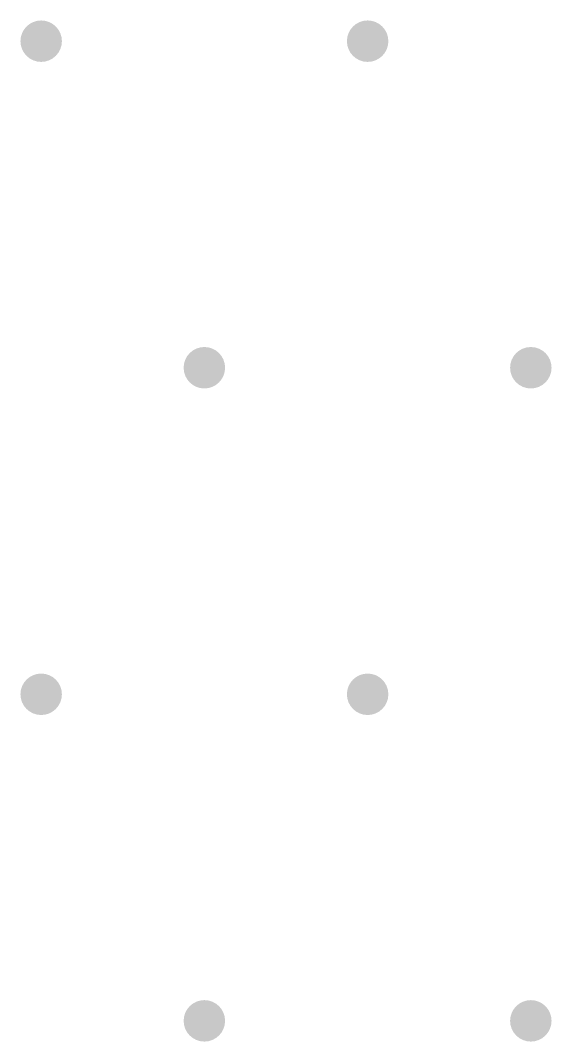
# Model space of a CAD drawing. Header units: inches. Extents: x 4.53 to 13.89, y 0.79 to 10.58.
# Drawn here: x 11.195 to 11.836, y 7.849 to 9.08 of the extents above; entities that cross this region are included whole.
import ezdxf

# ---------------------------------------------------------------- set-up
doc = ezdxf.new("R2010")
doc.units = ezdxf.units.IN
doc.header["$MEASUREMENT"] = 0
doc.layers.add('Top Layer', color=1, linetype='Continuous')
doc.layers.add('Via Holes', color=16, linetype='Continuous')

msp = doc.modelspace()

# ---------------------------------------------------------------- hatches: boundary and pattern name
at = {"layer": 'Top Layer'}
h = msp.add_hatch(color=1, dxfattribs=at)
edge = h.paths.add_edge_path()
edge.add_arc((11.2205, 9.0551), 0.025, 0, 360)
h = msp.add_hatch(color=1, dxfattribs=at)
edge = h.paths.add_edge_path()
edge.add_arc((11.6142, 9.0551), 0.025, 0, 360)
h = msp.add_hatch(color=1, dxfattribs=at)
edge = h.paths.add_edge_path()
edge.add_arc((11.4173, 8.6614), 0.025, 0, 360)
h = msp.add_hatch(color=1, dxfattribs=at)
edge = h.paths.add_edge_path()
edge.add_arc((11.811, 8.6614), 0.025, 0, 360)
h = msp.add_hatch(color=1, dxfattribs=at)
edge = h.paths.add_edge_path()
edge.add_arc((11.2205, 8.2677), 0.025, 0, 360)
h = msp.add_hatch(color=1, dxfattribs=at)
edge = h.paths.add_edge_path()
edge.add_arc((11.6142, 8.2677), 0.025, 0, 360)
h = msp.add_hatch(color=1, dxfattribs=at)
edge = h.paths.add_edge_path()
edge.add_arc((11.4173, 7.874), 0.025, 0, 360)
h = msp.add_hatch(color=1, dxfattribs=at)
edge = h.paths.add_edge_path()
edge.add_arc((11.811, 7.874), 0.025, 0, 360)
at = {"layer": 'Via Holes'}
h = msp.add_hatch(color=7, dxfattribs=at)
edge = h.paths.add_edge_path()
edge.add_arc((11.2205, 9.0551), 0.014, 0, 360)
h = msp.add_hatch(color=7, dxfattribs=at)
edge = h.paths.add_edge_path()
edge.add_arc((11.6142, 9.0551), 0.014, 0, 360)
h = msp.add_hatch(color=7, dxfattribs=at)
edge = h.paths.add_edge_path()
edge.add_arc((11.4173, 8.6614), 0.014, 0, 360)
h = msp.add_hatch(color=7, dxfattribs=at)
edge = h.paths.add_edge_path()
edge.add_arc((11.811, 8.6614), 0.014, 0, 360)
h = msp.add_hatch(color=7, dxfattribs=at)
edge = h.paths.add_edge_path()
edge.add_arc((11.2205, 8.2677), 0.014, 0, 360)
h = msp.add_hatch(color=7, dxfattribs=at)
edge = h.paths.add_edge_path()
edge.add_arc((11.6142, 8.2677), 0.014, 0, 360)
h = msp.add_hatch(color=7, dxfattribs=at)
edge = h.paths.add_edge_path()
edge.add_arc((11.4173, 7.874), 0.014, 0, 360)
h = msp.add_hatch(color=7, dxfattribs=at)
edge = h.paths.add_edge_path()
edge.add_arc((11.811, 7.874), 0.014, 0, 360)

doc.saveas('drawing.dxf')
